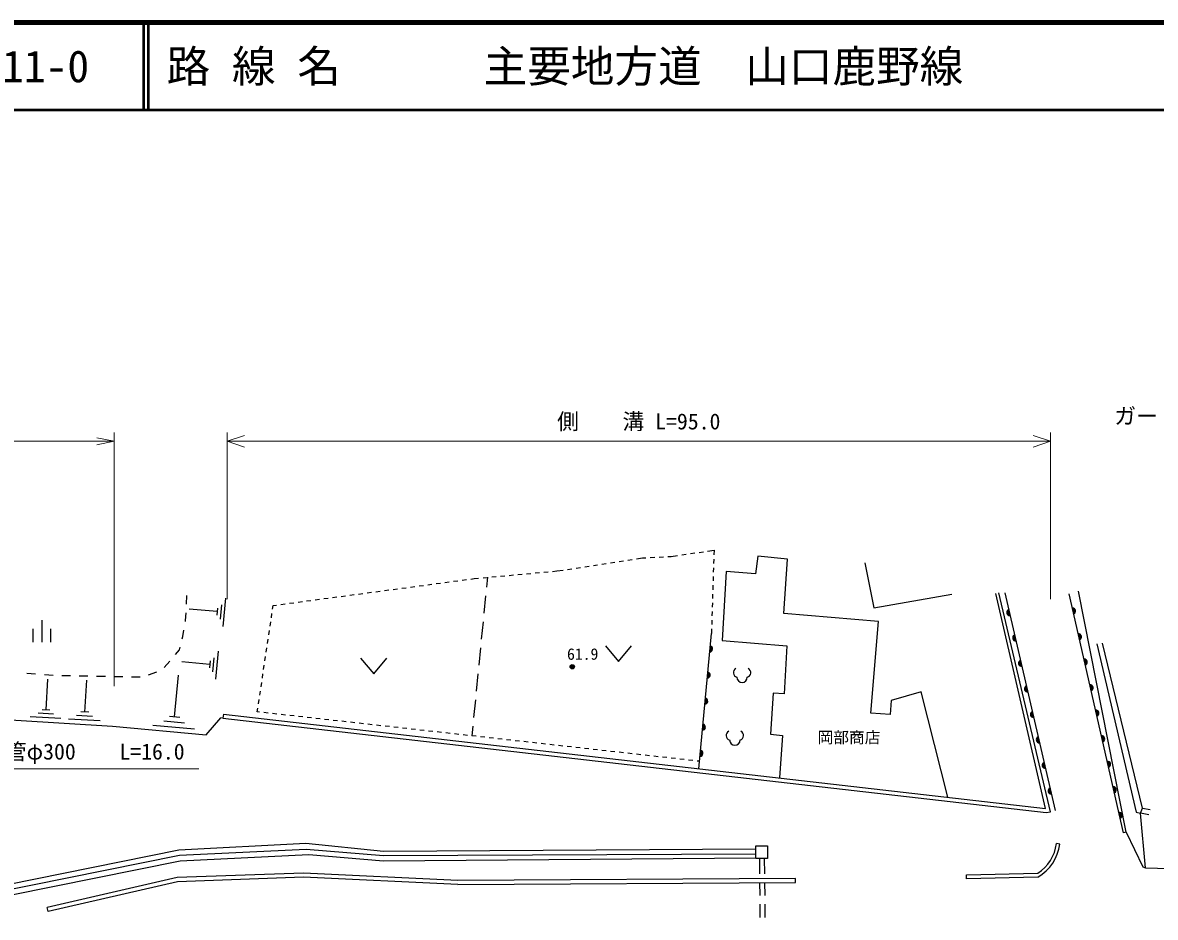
# Model space of a CAD drawing. Units: millimetres, scale not verified. Extents: x 40000 to 680000, y 20000 to 380000.
# Drawn here: x 163874 to 293763, y 277415 to 380000 of the extents above; entities that cross this region are included whole.
import ezdxf
from ezdxf.enums import TextEntityAlignment as Align

# ---------------------------------------------------------------- set-up
doc = ezdxf.new("R2010")
doc.units = ezdxf.units.MM
doc.header["$LTSCALE"] = 1000
for name, color, linetype, lineweight in [('M-BGD', 7, 'Continuous', 25), ('M-BMK-HTXT', 7, 'Continuous', 13), ('M-STR-HTXT', 7, 'Continuous', 13), ('M-TTL', 2, 'Continuous', 140), ('M-TTL-LINE', 7, 'Continuous', 50)]:
    doc.layers.add(name, color=color, linetype=linetype, lineweight=lineweight)
doc.layers.add('M-TTL-TXT', color=7, linetype='Continuous')
doc.styles.add('ＭＳ ゴシック', font='')
doc.styles.get('ＭＳ ゴシック').set_extended_font_data('MS Gothic')

msp = doc.modelspace()

# ---------------------------------------------------------------- linework, layer by layer
at = {"layer": 'M-BGD'}
for p, q in [((232282, 318222), (232776, 318298)), ((233270, 318373), (233765, 318449)), ((234259, 318524), (234969, 318633)), ((234969, 318633), (235352, 318652)), ((235851, 318677), (236351, 318702)), ((236850, 318726), (237349, 318751)), ((237849, 318776), (238231, 318795)), ((238231, 318795), (238962, 318903)), ((239457, 318976), (239951, 319048)), ((240446, 319121), (240941, 319194)), ((241435, 319267), (241930, 319340)), ((242425, 319413), (243155, 319520)), ((243122, 318483), (243107, 317983)), ((243155, 319520), (243138, 318983)), ((222637, 316902), (223135, 316948)), ((223633, 316994), (224131, 317040)), ((224629, 317085), (225146, 317133)), ((225146, 317133), (225856, 317241)), ((226351, 317317), (226845, 317392)), ((227339, 317468), (227833, 317543)), ((228328, 317619), (228822, 317694)), ((229316, 317770), (229811, 317845)), ((230305, 317921), (230799, 317996)), ((231293, 318072), (231788, 318147)), ((243091, 317484), (243075, 316984)), ((211310, 315678), (211806, 315744)), ((212301, 315811), (212797, 315877)), ((213292, 315943), (213788, 316010)), ((214284, 316076), (214779, 316142)), ((215275, 316208), (215648, 316258)), ((215648, 316258), (216165, 316306)), ((216663, 316352), (217161, 316398)), ((217095, 315274), (217206, 316402)), ((217659, 316443), (218156, 316489)), ((218654, 316535), (219152, 316581)), ((219650, 316627), (220148, 316673)), ((220646, 316719), (221144, 316764)), ((221642, 316810), (222140, 316856)), ((243059, 316484), (243043, 315984)), ((201398, 314353), (201894, 314419)), ((202389, 314486), (202885, 314552)), ((203381, 314618), (203876, 314684)), ((204372, 314751), (204867, 314817)), ((205363, 314883), (205859, 314949)), ((206354, 315016), (206850, 315082)), ((207345, 315148), (207841, 315214)), ((208336, 315281), (208832, 315347)), ((209328, 315413), (209823, 315479)), ((210319, 315546), (210814, 315612)), ((242996, 314485), (242980, 313985)), ((243027, 315485), (243012, 314985)), ((281180, 289893), (275474, 314536)), ((276504, 314608), (282282, 289672)), ((290420, 287193), (284932, 314815)), ((182659, 313315), (182709, 314313)), ((186662, 313231), (186513, 311622)), ((187139, 313998), (186841, 310781)), ((192539, 312764), (192600, 313177)), ((192600, 313177), (192973, 313227)), ((193469, 313293), (193964, 313359)), ((194460, 313425), (194956, 313492)), ((195451, 313558), (195947, 313624)), ((196442, 313690), (196938, 313757)), ((197433, 313823), (197929, 313889)), ((198425, 313956), (198920, 314022)), ((199416, 314088), (199911, 314154)), ((200407, 314221), (200903, 314287)), ((216802, 312288), (216998, 314279)), ((242964, 313486), (242948, 312986)), ((182566, 311451), (182609, 312316)), ((186186, 312464), (182969, 312761)), ((186223, 312866), (186148, 312061)), ((192391, 311775), (192465, 312269)), ((242933, 312486), (242917, 311986)), ((165059, 310477), (165059, 308977)), ((166059, 311477), (166059, 308977)), ((167059, 310477), (167059, 308977)), ((182542, 311319), (182566, 311451)), ((192244, 310786), (192318, 311280)), ((216509, 309303), (216704, 311293)), ((242869, 310487), (242852, 309950)), ((242901, 311487), (242885, 310987)), ((182174, 309354), (182239, 309626)), ((182239, 309626), (182366, 310335)), ((191950, 308808), (192023, 309302)), ((192097, 309797), (192171, 310291)), ((241424, 294455), (242852, 309950)), ((181411, 307562), (181872, 308093)), ((181872, 308093), (181941, 308381)), ((186285, 307942), (185987, 304725)), ((191803, 307818), (191876, 308313)), ((216216, 306317), (216411, 308307)), ((230692, 308556), (232192, 306756)), ((232192, 306756), (233692, 308556)), ((180099, 306052), (180755, 306807)), ((185332, 306408), (182115, 306706)), ((185369, 306810), (185295, 306006)), ((185809, 307175), (185660, 305566)), ((191655, 306829), (191729, 307324)), ((202629, 307150), (204129, 305350)), ((204129, 305350), (205629, 307150)), ((164365, 305411), (165363, 305340)), ((166360, 305269), (167358, 305198)), ((178310, 305237), (179250, 305578)), ((191361, 304851), (191434, 305346)), ((191508, 305840), (191582, 306335)), ((215923, 303331), (216118, 305322)), ((166551, 301198), (166768, 304739)), ((168356, 305152), (169356, 305134)), ((170356, 305116), (171356, 305098)), ((170999, 300953), (171222, 304601)), ((172355, 305080), (173355, 305062)), ((174355, 305044), (175355, 305026)), ((176355, 305008), (177355, 304990)), ((181296, 300389), (181738, 305167)), ((191214, 303862), (191287, 304357)), ((191066, 302873), (191140, 303367)), ((190784, 300976), (190846, 301389)), ((190919, 301884), (190993, 302378)), ((215629, 300346), (215825, 302336)), ((168268, 300204), (164727, 300421)), ((167410, 300701), (165639, 300809)), ((166994, 301171), (166109, 301225)), ((172768, 299929), (169120, 300152)), ((171884, 300441), (170060, 300552)), ((171455, 300925), (170543, 300981)), ((181893, 300334), (180698, 300445)), ((186888, 300714), (281180, 289893)), ((191049, 300947), (190784, 300976)), ((192043, 300836), (191546, 300891)), ((193037, 300725), (192540, 300780)), ((194031, 300614), (193534, 300669)), ((195025, 300502), (194528, 300558)), ((196018, 300391), (195522, 300447)), ((197012, 300280), (196515, 300336)), ((198006, 300169), (197509, 300225)), ((199000, 300058), (198503, 300114)), ((183574, 298974), (178796, 299416)), ((182435, 299682), (180046, 299903)), ((199994, 299947), (199497, 300003)), ((200988, 299836), (200491, 299892)), ((201981, 299725), (201484, 299780)), ((202975, 299614), (202478, 299669)), ((203969, 299503), (203472, 299558)), ((204963, 299392), (204466, 299447)), ((205957, 299281), (205460, 299336)), ((206950, 299170), (206454, 299225)), ((207944, 299058), (207447, 299114)), ((208938, 298947), (208441, 299003)), ((209932, 298836), (209435, 298892)), ((210926, 298725), (210429, 298781)), ((215421, 298223), (215532, 299351)), ((211919, 298614), (211423, 298670)), ((212913, 298503), (212416, 298559)), ((213907, 298392), (213410, 298448)), ((214901, 298281), (214404, 298336)), ((215895, 298170), (215398, 298225)), ((216889, 298059), (216392, 298114)), ((217882, 297948), (217385, 298003)), ((218876, 297837), (218379, 297892)), ((219870, 297726), (219373, 297781)), ((220864, 297614), (220367, 297670)), ((221858, 297503), (221361, 297559)), ((222851, 297392), (222355, 297448)), ((223845, 297281), (223348, 297337)), ((224839, 297170), (224342, 297226)), ((225833, 297059), (225336, 297115)), ((226827, 296948), (226330, 297003)), ((227820, 296837), (227324, 296892)), ((228814, 296726), (228317, 296781)), ((229808, 296615), (229311, 296670)), ((230802, 296504), (230305, 296559)), ((231796, 296393), (231299, 296448)), ((232790, 296281), (232293, 296337)), ((233783, 296170), (233286, 296226)), ((234777, 296059), (234280, 296115)), ((235771, 295948), (235274, 296004)), ((236765, 295837), (236268, 295893)), ((237759, 295726), (237262, 295782)), ((238752, 295615), (238255, 295671)), ((239746, 295504), (239249, 295559)), ((240740, 295393), (240243, 295448)), ((241502, 295308), (241237, 295337)), ((292309, 289939), (293160, 289762)), ((293021, 289163), (292054, 289364)), ((282794, 285824), (282413, 285867)), ((248372, 284156), (248382, 282415)), ((248976, 282416), (248958, 284156)), ((252505, 281861), (213779, 281637)), ((272111, 282278), (280280, 282478)), ((248388, 281415), (248397, 279915)), ((249003, 279916), (248987, 281416)), ((166800, 278092), (166692, 278562)), ((248403, 278915), (248412, 277415)), ((249030, 277416), (249014, 278916))]:
    msp.add_line(p, q, dxfattribs=at)
for points in [[(269979, 291178), (266917, 303262), (263473, 302285), (263362, 300685), (261151, 300841), (262008, 311334), (251165, 312260), (251581, 318492), (248171, 318844), (247919, 316800), (244531, 317070), (244084, 309165), (251504, 308565), (251204, 303044), (249927, 303110), (249632, 298406), (251010, 298284), (250680, 293393)], [(260430, 318051), (261480, 312919), (270428, 314468)], [(186835, 300258), (281260, 289422), (281739, 289525), (275805, 314617)], [(290420, 287193), (290112, 287124), (283867, 314524)], [(287070, 308761), (291555, 289488), (292054, 289364)], [(292054, 289364), (292309, 289939), (287715, 308839)], [(144289, 299910), (153774, 300231), (163110, 300018), (174158, 299344), (184933, 298346), (186610, 300295)], [(186888, 300714), (186835, 300258), (186610, 300295)], [(290420, 287193), (292320, 283221), (292642, 283110), (292054, 289364)], [(292642, 283110), (295389, 283027), (294967, 288759), (294989, 289381)], [(152095, 279144), (181792, 285158), (196346, 285919), (205263, 284990), (247962, 285286)], [(152086, 278546), (181870, 284528), (196372, 285235), (205258, 284517), (247962, 284708)], [(152874, 278054), (181948, 283904), (196686, 284623), (205234, 283890), (247962, 284256)], [(213779, 281637), (196071, 282493), (181581, 281972), (166692, 278562)], [(213782, 281182), (196068, 282011), (181644, 281492), (166800, 278092)], [(213782, 281182), (252508, 281406), (252505, 281861)], [(280291, 282039), (272122, 281839), (272111, 282278)]]:
    msp.add_lwpolyline(points, dxfattribs=at)
msp.add_lwpolyline([(247962, 285623), (249295, 285623), (249295, 284156), (247962, 284156)], close=True, dxfattribs=at)
for radius in [250, 204, 159, 114, 68.2, 22.7]:
    msp.add_circle((226901, 306150), radius, dxfattribs=at)
for centre, radius, start, end in [((277076, 312381), 354, 111.84357, 274.24875), ((277076, 312381), 283, 114.06761, 272.02471), ((277076, 312381), 212, 117.81394, 268.27839), ((277076, 312381), 142, 125.52567, 260.56666), ((277076, 312381), 100, 135.84333, 250.24899), ((284270, 312512), 354, 291.63634, 94.04152), ((284270, 312512), 283, 293.86038, 91.81748), ((284270, 312512), 212, 297.60671, 88.07116), ((284270, 312512), 142, 305.31844, 80.35943), ((284270, 312512), 100, 315.6361, 70.04176), ((277753, 309458), 354, 111.84357, 274.24875), ((277753, 309458), 283, 114.06761, 272.02471), ((277753, 309458), 212, 117.81394, 268.27839), ((277753, 309458), 142, 125.52567, 260.56666), ((277753, 309458), 100, 135.84333, 250.24899), ((284937, 309587), 354, 291.63634, 94.04152), ((284937, 309587), 283, 293.86038, 91.81748), ((284937, 309587), 212, 297.60671, 88.07116), ((284937, 309587), 142, 305.31844, 80.35943), ((284937, 309587), 100, 315.6361, 70.04176), ((242635, 308182), 354, 273.52948, 75.93466), ((242635, 308182), 283, 275.75352, 73.71062), ((242635, 308182), 212, 279.49985, 69.9643), ((242635, 308182), 142, 287.21158, 62.25257), ((242635, 308182), 100, 297.52924, 51.93491), ((278430, 306536), 354, 111.84357, 274.24875), ((278430, 306536), 283, 114.06761, 272.02471), ((278430, 306536), 212, 117.81394, 268.27839), ((278430, 306536), 142, 125.52567, 260.56666), ((278430, 306536), 100, 135.84333, 250.24899), ((285603, 306662), 354, 291.63634, 94.04152), ((285603, 306662), 283, 293.86038, 91.81748), ((285603, 306662), 212, 297.60671, 88.07116), ((285603, 306662), 142, 305.31844, 80.35943), ((285603, 306662), 100, 315.6361, 70.04176), ((242359, 305195), 354, 273.52948, 75.93466), ((242359, 305195), 283, 275.75352, 73.71062), ((242359, 305195), 212, 279.49985, 69.9643), ((242359, 305195), 142, 287.21158, 62.25257), ((242359, 305195), 100, 297.52924, 51.93491), ((245905, 305467), 536, 116.08703, 255.33416), ((246833, 305467), 536, 284.66584, 63.91297), ((246369, 304949), 600, 180, 0), ((279107, 303613), 354, 111.84357, 274.24875), ((286270, 303737), 354, 291.63634, 94.04152), ((286270, 303737), 283, 293.86038, 91.81748), ((286270, 303737), 212, 297.60671, 88.07116), ((279107, 303613), 283, 114.06761, 272.02471), ((279107, 303613), 212, 117.81394, 268.27839), ((279107, 303613), 142, 125.52567, 260.56666), ((279107, 303613), 100, 135.84333, 250.24899), ((286270, 303737), 142, 305.31844, 80.35943), ((286270, 303737), 100, 315.6361, 70.04176), ((242084, 302208), 354, 273.52948, 75.93466), ((242084, 302208), 283, 275.75352, 73.71062), ((242084, 302208), 212, 279.49985, 69.9643), ((242084, 302208), 142, 287.21158, 62.25257), ((242084, 302208), 100, 297.52924, 51.93491), ((279785, 300691), 354, 111.84357, 274.24875), ((279785, 300691), 283, 114.06761, 272.02471), ((279785, 300691), 212, 117.81394, 268.27839), ((279785, 300691), 142, 125.52567, 260.56666), ((279785, 300691), 100, 135.84333, 250.24899), ((286937, 300812), 354, 291.63634, 94.04152), ((286937, 300812), 283, 293.86038, 91.81748), ((286937, 300812), 212, 297.60671, 88.07116), ((286937, 300812), 142, 305.31844, 80.35943), ((286937, 300812), 100, 315.6361, 70.04176), ((241809, 299220), 354, 273.52948, 75.93466), ((241809, 299220), 283, 275.75352, 73.71062), ((241809, 299220), 212, 279.49985, 69.9643), ((241809, 299220), 142, 287.21158, 62.25257), ((241809, 299220), 100, 297.52924, 51.93491), ((245080, 298269), 536, 116.08703, 255.33416), ((246009, 298269), 536, 284.66584, 63.91297), ((245544, 297750), 600, 180, 0), ((280462, 297768), 354, 111.84357, 274.24875), ((280462, 297768), 283, 114.06761, 272.02471), ((280462, 297768), 212, 117.81394, 268.27839), ((280462, 297768), 142, 125.52567, 260.56666), ((280462, 297768), 100, 135.84333, 250.24899), ((287603, 297887), 354, 291.63634, 94.04152), ((287603, 297887), 283, 293.86038, 91.81748), ((287603, 297887), 212, 297.60671, 88.07116), ((287603, 297887), 142, 305.31844, 80.35943), ((287603, 297887), 100, 315.6361, 70.04176), ((241533, 296233), 354, 273.52948, 75.93466), ((241533, 296233), 283, 275.75352, 73.71062), ((241533, 296233), 212, 279.49985, 69.9643), ((241533, 296233), 142, 287.21158, 62.25257), ((241533, 296233), 100, 297.52924, 51.93491), ((281139, 294845), 354, 111.84357, 274.24875), ((281139, 294845), 283, 114.06761, 272.02471), ((281139, 294845), 212, 117.81394, 268.27839), ((281139, 294845), 142, 125.52567, 260.56666), ((281139, 294845), 100, 135.84333, 250.24899), ((288270, 294962), 354, 291.63634, 94.04152), ((288270, 294962), 283, 293.86038, 91.81748), ((288270, 294962), 212, 297.60671, 88.07116), ((288270, 294962), 142, 305.31844, 80.35943), ((288270, 294962), 100, 315.6361, 70.04176), ((281816, 291923), 354, 111.84357, 274.24875), ((288937, 292037), 354, 291.63634, 94.04152), ((288937, 292037), 283, 293.86038, 91.81748), ((281816, 291923), 283, 114.06761, 272.02471), ((281816, 291923), 212, 117.81394, 268.27839), ((281816, 291923), 142, 125.52567, 260.56666), ((281816, 291923), 100, 135.84333, 250.24899), ((288937, 292037), 212, 297.60671, 88.07116), ((288937, 292037), 142, 305.31844, 80.35943), ((288937, 292037), 100, 315.6361, 70.04176), ((289603, 289112), 354, 291.63634, 94.04152), ((289603, 289112), 283, 293.86038, 91.81748), ((289603, 289112), 212, 297.60671, 88.07116), ((289603, 289112), 142, 305.31844, 80.35943), ((289603, 289112), 100, 315.6361, 70.04176), ((277844, 286377), 4597, 301.99505, 353.62345), ((277844, 286377), 4980, 299.42191, 353.62345)]:
    msp.add_arc(centre, radius, start, end, dxfattribs=at)
at = {"layer": 'M-STR-HTXT'}
for p, q in [((174378, 303921), (174378, 333010)), ((187310, 313890), (187310, 333010)), ((187310, 332010), (189310, 332677)), ((281739, 332010), (279739, 332677)), ((281739, 313890), (281739, 333010)), ((67652, 332010), (174378, 332010)), ((174378, 332010), (172378, 332410)), ((174378, 332010), (172378, 331610)), ((187310, 332010), (281739, 332010)), ((187310, 332010), (189310, 331343)), ((281739, 332010), (279739, 331343)), ((151326, 294457), (184076, 294457))]:
    msp.add_line(p, q, dxfattribs=at)
at = {"layer": 'M-TTL'}
msp.add_line((680000, 380000), (40000, 380000), dxfattribs=at)
at = {"layer": 'M-TTL-LINE'}
for p, q in [((177750, 380000), (177750, 370000)), ((178250, 380000), (178250, 370000)), ((40000, 370000), (680000, 370000))]:
    msp.add_line(p, q, dxfattribs=at)

# ---------------------------------------------------------------- texts
at = {"layer": 'M-BGD', "style": 'ＭＳ ゴシック'}
msp.add_text('61.9', height=1320, dxfattribs=at).set_placement((226301, 306550), align=Align.BOTTOM_LEFT)
at = {"layer": 'M-BMK-HTXT', "style": 'ＭＳ ゴシック'}
msp.add_text('岡部商店', height=1320, dxfattribs=at).set_placement((258635, 298052), align=Align.MIDDLE_CENTER)
at = {"layer": 'M-STR-HTXT', "style": 'ＭＳ ゴシック'}
for s, p in [('側\u3000\u3000溝 L=95.0', (234524, 332810)), ('ガードパイプL=1.0', (299666, 333429))]:
    msp.add_text(s, height=1833, dxfattribs=at).set_placement(p, align=Align.BOTTOM_CENTER)
msp.add_text('ヒューム管φ300\u3000\u3000L=16.0', height=1833, dxfattribs=at).set_placement((151826, 294957), align=Align.BOTTOM_LEFT)
at = {"layer": 'M-TTL-TXT', "style": 'ＭＳ ゴシック'}
for s, p in [('11-0', (161521, 375000)), ('路 線 名', (180380, 375000)), ('主要地方道\u3000山口鹿野線', (216734, 375000))]:
    msp.add_text(s, height=3666, dxfattribs=at).set_placement(p, align=Align.MIDDLE_LEFT)

doc.saveas('drawing.dxf')
